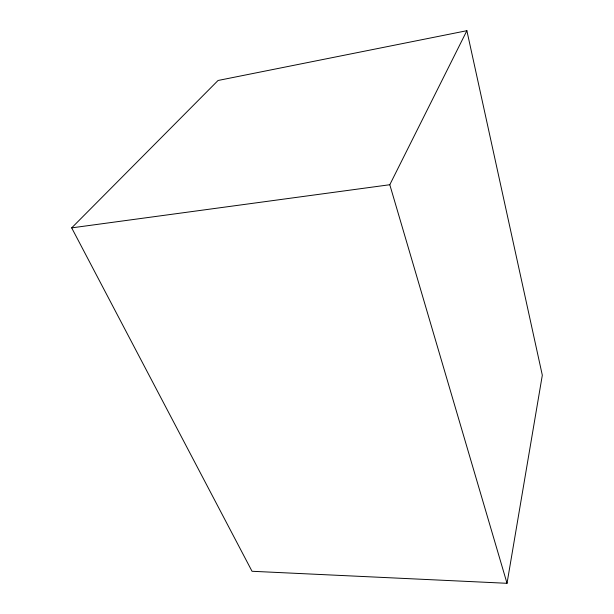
<?xml version="1.0" encoding="UTF-8"?>
<svg xmlns="http://www.w3.org/2000/svg" width="614" height="614" viewBox="0 0 614 614"><rect width="100%" height="100%" fill="white"/><g stroke="black" fill="none" stroke-linecap="round" stroke-linejoin="round"><path stroke-width="0.92" d="M507.026 583.3L542.316 375.208L466.878 30.7L218.062 80.48L71.684 227.871L252.032 571.273L507.026 583.3L389.798 184.73L466.878 30.7M71.684 227.871L389.798 184.73"/></g></svg>
